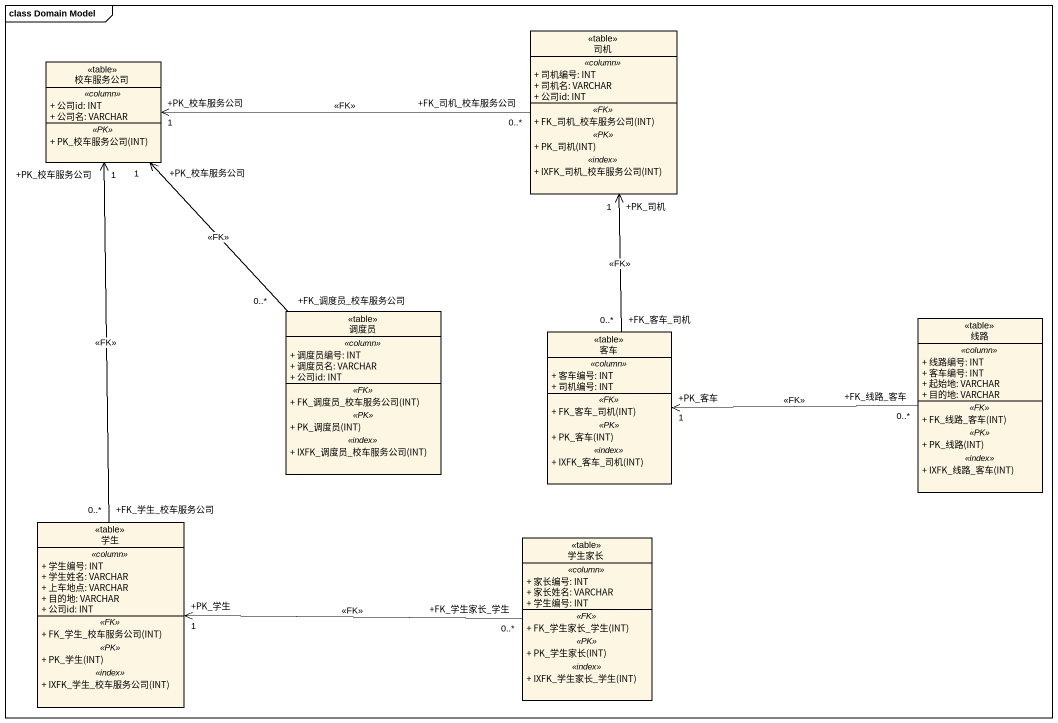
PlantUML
@startuml
mainframe class Domain Model
hide circle
hide empty members
skinparam classAttributeIconSize 0
class 司机 <<table>> {
  .. <<column>> ..
  + 司机编号: INT
  + 司机名: VARCHAR
  + 公司id: INT
  .. <<FK>> ..
  + FK_司机_校车服务公司(INT)
  .. <<PK>> ..
  + PK_司机(INT)
  .. <<index>> ..
  + IXFK_司机_校车服务公司(INT)
}
class 校车服务公司 <<table>> {
  .. <<column>> ..
  + 公司id: INT
  + 公司名: VARCHAR
  .. <<PK>> ..
  + PK_校车服务公司(INT)
}
class 调度员 <<table>> {
  .. <<column>> ..
  + 调度员编号: INT
  + 调度员名: VARCHAR
  + 公司id: INT
  .. <<FK>> ..
  + FK_调度员_校车服务公司(INT)
  .. <<PK>> ..
  + PK_调度员(INT)
  .. <<index>> ..
  + IXFK_调度员_校车服务公司(INT)
}
class 线路 <<table>> {
  .. <<column>> ..
  + 线路编号: INT
  + 客车编号: INT
  + 起始地: VARCHAR
  + 目的地: VARCHAR
  .. <<FK>> ..
  + FK_线路_客车(INT)
  .. <<PK>> ..
  + PK_线路(INT)
  .. <<index>> ..
  + IXFK_线路_客车(INT)
}
class 客车 <<table>> {
  .. <<column>> ..
  + 客车编号: INT
  + 司机编号: INT
  .. <<FK>> ..
  + FK_客车_司机(INT)
  .. <<PK>> ..
  + PK_客车(INT)
  .. <<index>> ..
  + IXFK_客车_司机(INT)
}
class 学生 <<table>> {
  .. <<column>> ..
  + 学生编号: INT
  + 学生姓名: VARCHAR
  + 上车地点: VARCHAR
  + 目的地: VARCHAR
  + 公司id: INT
  .. <<FK>> ..
  + FK_学生_校车服务公司(INT)
  .. <<PK>> ..
  + PK_学生(INT)
  .. <<index>> ..
  + IXFK_学生_校车服务公司(INT)
}
class 学生家长 <<table>> {
  .. <<column>> ..
  + 家长编号: INT
  + 家长姓名: VARCHAR
  + 学生编号: INT
  .. <<FK>> ..
  + FK_学生家长_学生(INT)
  .. <<PK>> ..
  + PK_学生家长(INT)
  .. <<index>> ..
  + IXFK_学生家长_学生(INT)
}
司机 "+FK_司机_校车服务公司\n0..*" -left-> "+PK_校车服务公司\n1" 校车服务公司 : <<FK>>
调度员 "+FK_调度员_校车服务公司\n0..*" -up-> "+PK_校车服务公司\n1" 校车服务公司 : <<FK>>
线路 -left- 客车
线路 "+FK_线路_客车\n0..*" -left-> "+PK_客车\n1" 客车 : <<FK>>
客车 "+FK_客车_司机\n0..*" -up-> "+PK_司机\n1" 司机 : <<FK>>
学生 "+FK_学生_校车服务公司\n0..*" -up-> "+PK_校车服务公司\n1" 校车服务公司 : <<FK>>
学生家长 "+FK_学生家长_学生\n0..*" -left-> "+PK_学生\n1" 学生 : <<FK>>
@enduml
